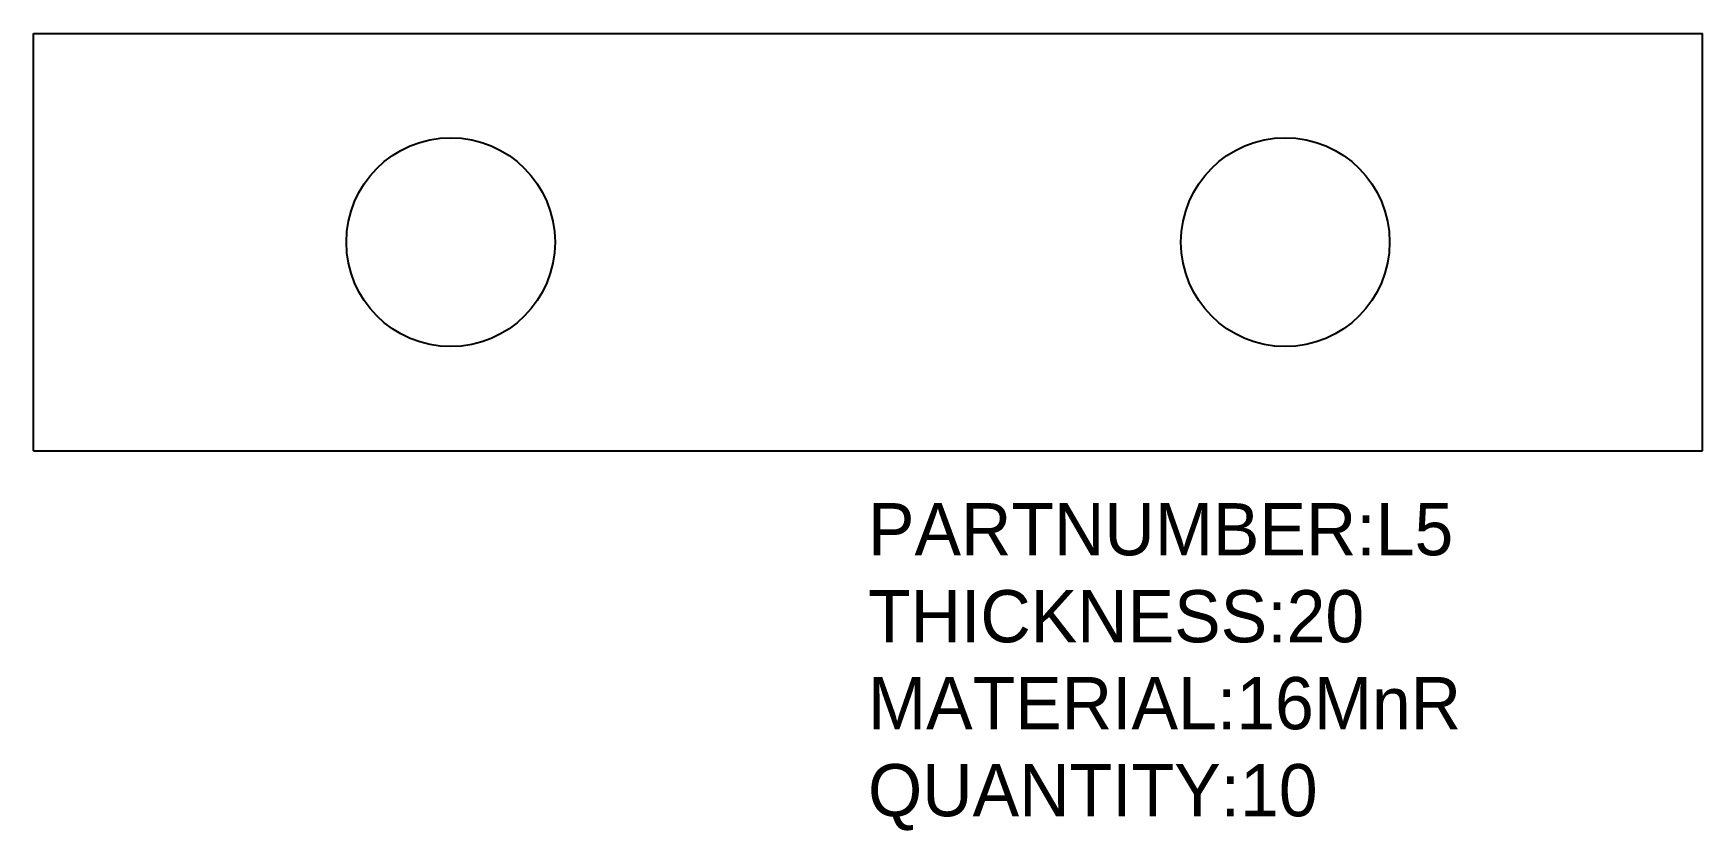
# Model space of a CAD drawing. Extents: x -100 to 100, y -45 to 50.
import ezdxf

# ---------------------------------------------------------------- set-up
doc = ezdxf.new("R2010")
doc.units = 0

msp = doc.modelspace()

# ---------------------------------------------------------------- linework, layer by layer
for p, q in [((-100, 0), (-100, 50)), ((-100, 50), (100, 50)), ((100, 0), (100, 50)), ((-100, 0), (100, 0))]:
    msp.add_line(p, q)
for centre in [(-50, 25), (50, 25)]:
    msp.add_circle(centre, 12.5)

# ---------------------------------------------------------------- texts
for s, p in [('PARTNUMBER:L5', (0, -12.5)), ('THICKNESS:20', (0, -22.92)), ('MATERIAL:16MnR', (0, -33.33)), ('QUANTITY:10', (0, -43.75))]:
    msp.add_text(s, height=6.25).set_placement(p)

doc.saveas('drawing.dxf')
